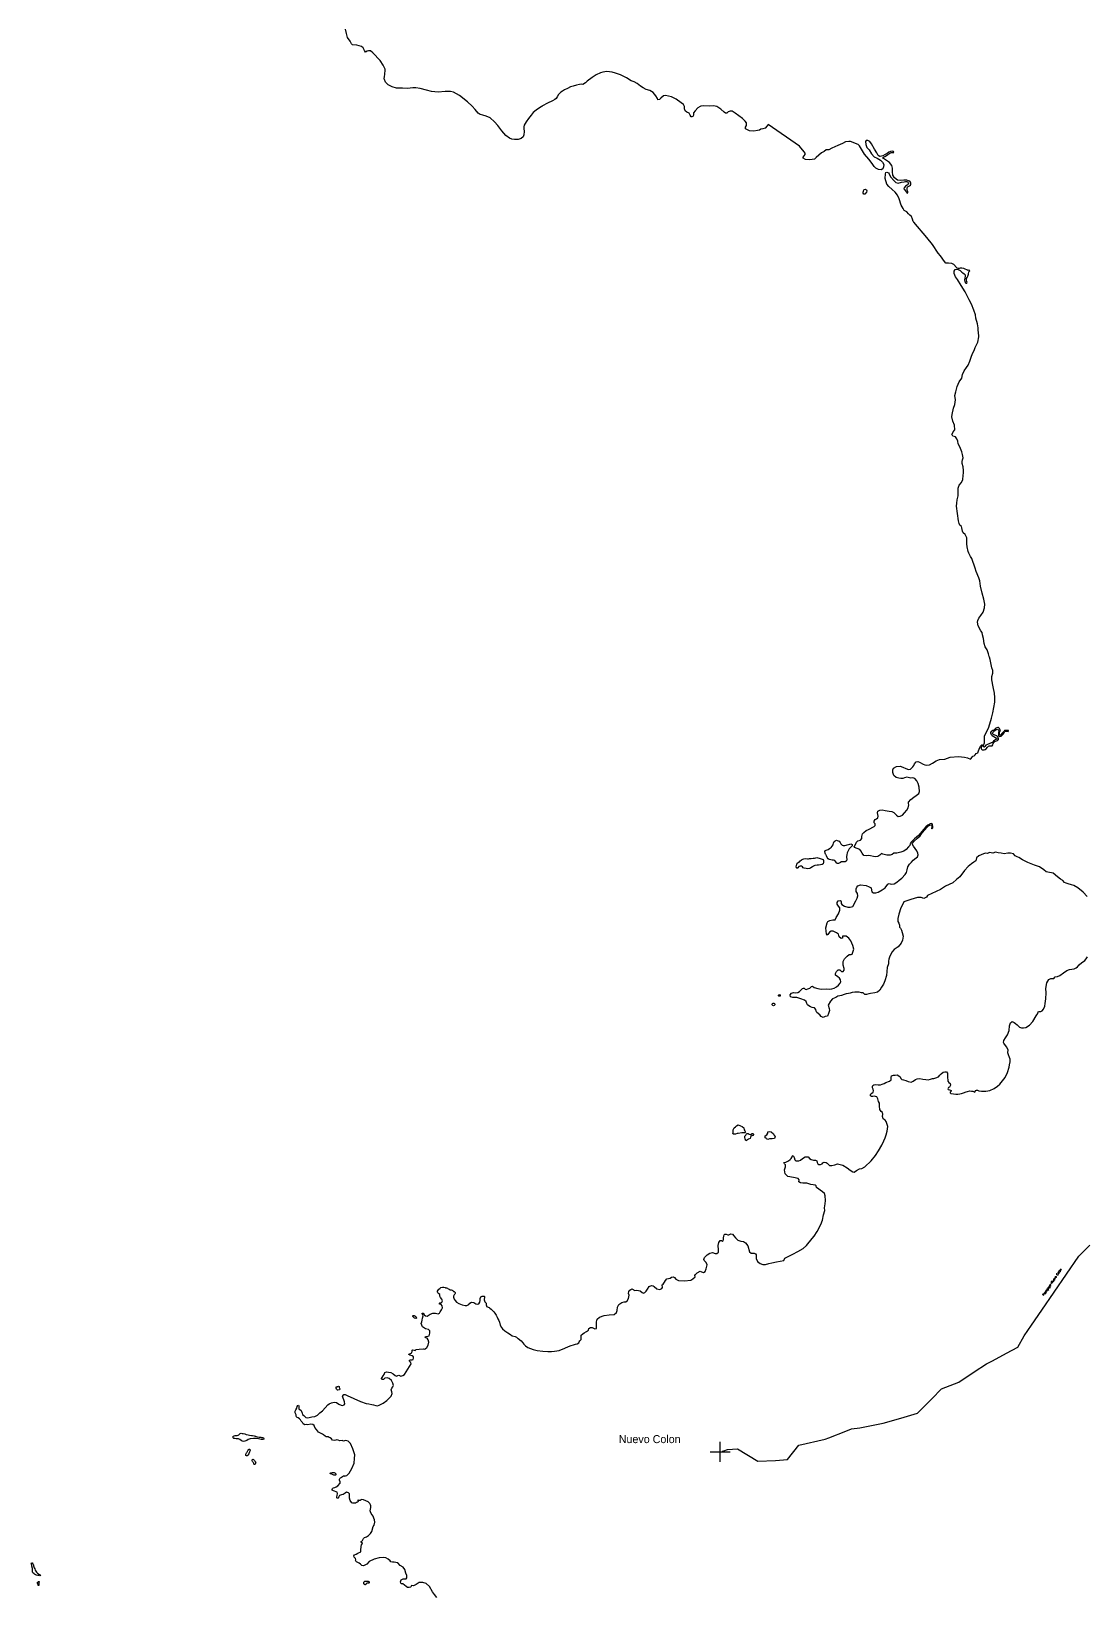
# Model space of a CAD drawing. Extents: x 283583 to 658922, y 889284 to 1241133.
# Drawn here: x 295043 to 321434, y 1158760 to 1197866 of the extents above; entities that cross this region are included whole.
import ezdxf
from ezdxf.enums import TextEntityAlignment as Align

# ---------------------------------------------------------------- set-up
doc = ezdxf.new("R2010")
doc.units = 0
doc.header["$MEASUREMENT"] = 0
for name, color, linetype in [('230 kV', 14, 'Continuous'), ('Circuito', 40, 'Continuous'), ('GUANACASTE', 7, 'Continuous'), ('Subestaciones', 7, 'Continuous')]:
    doc.layers.add(name, color=color, linetype=linetype)
doc.styles.add('COMPLEX', font='COMPLEX', dxfattribs={"height": 0.2})

# ---------------------------------------------------------------- blocks, each defined once
blk = doc.blocks.new('UNNAMED')
at = {"color": 0}
for p, q in [((-0.5, 0), (0.5, 0)), ((0, -0.5), (0, 0.5))]:
    blk.add_line(p, q, dxfattribs=at)

msp = doc.modelspace()

# ---------------------------------------------------------------- linework, layer by layer
at = {"layer": '230 kV'}
msp.add_lwpolyline([(312318, 1162371), (312364, 1162385), (312450, 1162419), (312704, 1162432), (313209, 1162121), (313650, 1162139), (313951, 1162168), (314232, 1162524), (314898, 1162676), (314984, 1162709), (315408, 1162875), (315556, 1162932), (315758, 1162954), (316013, 1163005), (316342, 1163070), (316785, 1163200), (317204, 1163322), (317561, 1163684), (317802, 1163928), (318233, 1164097), (318618, 1164354), (318931, 1164558), (319075, 1164634), (319430, 1164822), (319710, 1164970), (319873, 1165258), (320056, 1165525), (320313, 1165902), (321234, 1167252), (321510, 1167522)], dxfattribs=at)
at = {"layer": 'GUANACASTE', "color": 241, "ltscale": 0.8}
for points in [[(321442, 1176235), (321347, 1176345), (321212, 1176453), (321112, 1176512), (321052, 1176534), (320966, 1176552), (320919, 1176568), (320882, 1176589), (320837, 1176636), (320781, 1176674), (320707, 1176729), (320591, 1176825), (320458, 1176850), (320420, 1176854), (320361, 1176907), (320254, 1176979), (320129, 1177021), (319963, 1177086), (319827, 1177158), (319739, 1177213), (319696, 1177229), (319642, 1177253), (319601, 1177306), (319530, 1177318), (319458, 1177318), (319369, 1177307), (319292, 1177319), (319221, 1177331), (319155, 1177343), (319084, 1177325), (319007, 1177337), (318953, 1177313), (318906, 1177319), (318852, 1177301), (318733, 1177254), (318680, 1177206), (318662, 1177129), (318614, 1177100), (318555, 1177058), (318471, 1176987), (318382, 1176892), (318263, 1176731), (318174, 1176660), (318090, 1176583), (317900, 1176500), (317775, 1176411), (317454, 1176263), (317430, 1176221), (317359, 1176192), (317294, 1176210), (317204, 1176210), (317032, 1176162), (316860, 1176103), (316836, 1176050), (316788, 1175955), (316740, 1175794), (316711, 1175687), (316711, 1175610), (316740, 1175574), (316752, 1175521), (316754, 1175474), (316775, 1175450), (316806, 1175401), (316823, 1175342), (316841, 1175247), (316829, 1175146), (316793, 1175069), (316716, 1174980), (316621, 1174915), (316561, 1174849), (316501, 1174725), (316486, 1174672), (316481, 1174625), (316475, 1174556), (316448, 1174463), (316424, 1174267), (316388, 1174130), (316352, 1174047), (316305, 1173976), (316257, 1173893), (316203, 1173851), (316132, 1173834), (316031, 1173816), (315989, 1173804), (315930, 1173792), (315882, 1173792), (315847, 1173834), (315802, 1173831), (315744, 1173845), (315686, 1173850), (315633, 1173846), (315567, 1173837), (315521, 1173824), (315479, 1173816), (315418, 1173808), (315371, 1173789), (315304, 1173760), (315264, 1173757), (315211, 1173745), (315157, 1173710), (315080, 1173680), (315026, 1173621), (314973, 1173520), (314990, 1173437), (315002, 1173389), (314978, 1173312), (314949, 1173247), (314895, 1173235), (314842, 1173217), (314794, 1173241), (314764, 1173282), (314687, 1173342), (314666, 1173369), (314658, 1173417), (314624, 1173452), (314566, 1173467), (314531, 1173483), (314489, 1173502), (314455, 1173528), (314436, 1173566), (314415, 1173613), (314379, 1173651), (314289, 1173681), (314182, 1173711), (314087, 1173711), (314028, 1173729), (314022, 1173782), (314052, 1173824), (314099, 1173842), (314159, 1173830), (314212, 1173836), (314254, 1173865), (314325, 1173937), (314348, 1173951), (314367, 1173949), (314397, 1173925), (314421, 1173910), (314463, 1173931), (314513, 1173944), (314551, 1173990), (314581, 1173996), (314623, 1173966), (314712, 1173942), (314797, 1173921), (314935, 1173929), (314998, 1173925), (315058, 1173927), (315117, 1173944), (315178, 1173984), (315229, 1174024), (315270, 1174069), (315289, 1174105), (315274, 1174156), (315249, 1174194), (315211, 1174227), (315149, 1174272), (315151, 1174310), (315164, 1174327), (315176, 1174364), (315223, 1174405), (315259, 1174405), (315301, 1174363), (315348, 1174363), (315366, 1174393), (315372, 1174435), (315342, 1174518), (315348, 1174613), (315378, 1174684), (315444, 1174744), (315491, 1174785), (315545, 1174785), (315570, 1174800), (315607, 1174919), (315587, 1175011), (315539, 1175130), (315486, 1175201), (315420, 1175249), (315355, 1175249), (315325, 1175243), (315325, 1175196), (315290, 1175190), (315242, 1175231), (315224, 1175297), (315177, 1175332), (315094, 1175368), (315040, 1175368), (314999, 1175344), (314963, 1175285), (314933, 1175273), (314927, 1175309), (314921, 1175374), (314910, 1175457), (314945, 1175582), (314957, 1175612), (315011, 1175636), (315082, 1175653), (315147, 1175659), (315171, 1175713), (315231, 1175808), (315261, 1175897), (315261, 1175956), (315225, 1175998), (315190, 1176046), (315190, 1176087), (315219, 1176129), (315267, 1176141), (315285, 1176129), (315297, 1176105), (315291, 1176063), (315308, 1176039), (315374, 1175998), (315463, 1175968), (315516, 1175974), (315582, 1175992), (315659, 1176128), (315695, 1176194), (315707, 1176259), (315701, 1176312), (315671, 1176360), (315665, 1176431), (315689, 1176473), (315713, 1176509), (315778, 1176526), (315921, 1176514), (315998, 1176484), (316040, 1176455), (316052, 1176395), (316064, 1176354), (316105, 1176330), (316159, 1176330), (316218, 1176347), (316319, 1176407), (316391, 1176454), (316462, 1176543), (316493, 1176561), (316545, 1176549), (316622, 1176555), (316682, 1176597), (316747, 1176644), (316814, 1176699), (316896, 1176787), (316928, 1176837), (316946, 1176908), (316960, 1176982), (317003, 1177048), (317055, 1177096), (317092, 1177146), (317170, 1177208), (317203, 1177233), (317217, 1177281), (317214, 1177318), (317188, 1177381), (317105, 1177499), (317071, 1177552), (317080, 1177574), (317118, 1177619), (317202, 1177698), (317266, 1177758), (317320, 1177828), (317385, 1177902), (317433, 1177965), (317479, 1178004), (317514, 1178024), (317540, 1178028), (317559, 1178021), (317562, 1177982), (317551, 1177936), (317559, 1177928), (317583, 1177958), (317588, 1178000), (317579, 1178030), (317573, 1178052), (317553, 1178063), (317518, 1178058), (317462, 1178019), (317407, 1177976), (317357, 1177924), (317311, 1177865), (317272, 1177817), (317226, 1177765), (317179, 1177722), (317128, 1177683), (317081, 1177630), (317039, 1177591), (317027, 1177567), (317022, 1177559), (317008, 1177517), (316976, 1177477), (316918, 1177411), (316865, 1177374), (316790, 1177345), (316689, 1177322), (316611, 1177322), (316571, 1177292), (316523, 1177269), (316498, 1177274), (316439, 1177274), (316338, 1177298), (316302, 1177310), (316261, 1177269), (316213, 1177239), (316148, 1177233), (315987, 1177263), (315928, 1177257), (315863, 1177263), (315821, 1177323), (315785, 1177382), (315762, 1177412), (315690, 1177442), (315625, 1177466), (315619, 1177489), (315637, 1177507), (315679, 1177596), (315714, 1177632), (315780, 1177644), (315810, 1177685), (315809, 1177738), (315830, 1177804), (315862, 1177841), (315923, 1177887), (315981, 1177910), (316119, 1177988), (316146, 1178010), (316146, 1178058), (316119, 1178083), (316122, 1178124), (316146, 1178161), (316178, 1178177), (316212, 1178201), (316220, 1178246), (316202, 1178327), (316214, 1178368), (316262, 1178398), (316321, 1178404), (316393, 1178392), (316494, 1178368), (316559, 1178362), (316607, 1178338), (316678, 1178273), (316723, 1178242), (316768, 1178245), (316826, 1178271), (316879, 1178330), (316940, 1178393), (316972, 1178454), (316983, 1178528), (316975, 1178560), (316980, 1178599), (317038, 1178663), (317112, 1178721), (317173, 1178766), (317240, 1178814), (317249, 1178860), (317242, 1178975), (317221, 1179060), (317184, 1179131), (317139, 1179184), (317089, 1179205), (317034, 1179198), (317005, 1179208), (316933, 1179221), (316880, 1179208), (316835, 1179187), (316782, 1179187), (316732, 1179193), (316673, 1179212), (316614, 1179259), (316584, 1179337), (316584, 1179402), (316602, 1179443), (316679, 1179485), (316768, 1179497), (316838, 1179473), (316907, 1179436), (316981, 1179415), (317029, 1179425), (317089, 1179479), (317111, 1179510), (317125, 1179556), (317169, 1179605), (317214, 1179616), (317256, 1179597), (317341, 1179549), (317383, 1179533), (317439, 1179523), (317503, 1179533), (317577, 1179575), (317666, 1179632), (317755, 1179662), (317886, 1179674), (318017, 1179721), (318232, 1179742), (318378, 1179723), (318456, 1179707), (318527, 1179675), (318546, 1179685), (318561, 1179715), (318583, 1179744), (318617, 1179754), (318641, 1179783), (318666, 1179815), (318709, 1179829), (318716, 1179857), (318725, 1179878), (318741, 1179920), (318781, 1179997), (318814, 1180031), (318825, 1180026), (318820, 1180005), (318805, 1179986), (318793, 1179963), (318793, 1179938), (318801, 1179919), (318818, 1179906), (318841, 1179902), (318869, 1179902), (318896, 1179912), (318918, 1179933), (318949, 1179973), (318975, 1179997), (318996, 1180003), (319032, 1180001), (319072, 1180005), (319083, 1180028), (319096, 1180060), (319110, 1180085), (319140, 1180113), (319176, 1180132), (319199, 1180136), (319227, 1180164), (319225, 1180195), (319214, 1180214), (319200, 1180238), (319183, 1180257), (319161, 1180263), (319138, 1180274), (319113, 1180282), (319087, 1180297), (319081, 1180318), (319087, 1180342), (319109, 1180359), (319121, 1180373), (319140, 1180384), (319168, 1180409), (319198, 1180422), (319210, 1180416), (319227, 1180403), (319234, 1180377), (319229, 1180342), (319231, 1180301), (319231, 1180272), (319238, 1180250), (319253, 1180242), (319267, 1180246), (319291, 1180250), (319308, 1180263), (319327, 1180278), (319344, 1180297), (319363, 1180318), (319378, 1180343), (319386, 1180369), (319397, 1180373), (319422, 1180373), (319471, 1180367), (319481, 1180377), (319479, 1180388), (319443, 1180390), (319378, 1180386), (319369, 1180371), (319354, 1180354), (319331, 1180329), (319312, 1180312), (319295, 1180284), (319274, 1180272), (319255, 1180276), (319250, 1180291), (319255, 1180312), (319253, 1180333), (319261, 1180361), (319274, 1180388), (319268, 1180403), (319259, 1180416), (319253, 1180441), (319229, 1180460), (319210, 1180466), (319187, 1180458), (319162, 1180447), (319141, 1180431), (319126, 1180409), (319111, 1180392), (319090, 1180386), (319060, 1180371), (319043, 1180359), (319032, 1180335), (319032, 1180323), (319039, 1180306), (319047, 1180289), (319070, 1180263), (319092, 1180244), (319111, 1180236), (319136, 1180225), (319157, 1180215), (319178, 1180195), (319189, 1180181), (319183, 1180168), (319161, 1180166), (319134, 1180145), (319104, 1180121), (319083, 1180094), (319055, 1180079), (319041, 1180079), (319011, 1180060), (318949, 1180037), (318909, 1180018), (318890, 1179990), (318873, 1179973), (318858, 1179974), (318850, 1179990), (318846, 1180014), (318845, 1180015), (318856, 1180017), (318877, 1180076), (318874, 1180148), (318881, 1180254), (318935, 1180362), (318990, 1180474), (319056, 1180699), (319090, 1180832), (319136, 1181094), (319140, 1181210), (319128, 1181322), (319095, 1181480), (319058, 1181651), (319058, 1181734), (319083, 1181817), (319083, 1181884), (319058, 1181958), (319021, 1182162), (319000, 1182220), (318999, 1182222), (318996, 1182237), (318975, 1182308), (318946, 1182403), (318896, 1182478), (318867, 1182566), (318851, 1182686), (318830, 1182782), (318822, 1182840), (318789, 1182882), (318722, 1183002), (318706, 1183094), (318710, 1183140), (318739, 1183194), (318785, 1183260), (318843, 1183343), (318877, 1183451), (318889, 1183543), (318860, 1183672), (318819, 1183825), (318782, 1183996), (318765, 1184129), (318736, 1184204), (318670, 1184362), (318645, 1184449), (318562, 1184690), (318525, 1184740), (318488, 1184819), (318471, 1184861), (318446, 1184977), (318438, 1185056), (318438, 1185127), (318434, 1185206), (318392, 1185289), (318347, 1185331), (318326, 1185373), (318314, 1185452), (318301, 1185485), (318264, 1185518), (318247, 1185564), (318231, 1185630), (318206, 1185809), (318181, 1185996), (318186, 1186071), (318198, 1186158), (318223, 1186254), (318219, 1186354), (318223, 1186445), (318248, 1186524), (318303, 1186591), (318336, 1186665), (318348, 1186761), (318357, 1186832), (318353, 1186890), (318345, 1186977), (318320, 1187065), (318320, 1187110), (318332, 1187156), (318341, 1187206), (318332, 1187285), (318308, 1187356), (318258, 1187480), (318221, 1187555), (318208, 1187622), (318187, 1187680), (318150, 1187726), (318088, 1187743), (318063, 1187792), (318067, 1187797), (318096, 1187855), (318134, 1187905), (318130, 1188017), (318084, 1188117), (318063, 1188225), (318072, 1188283), (318105, 1188449), (318139, 1188541), (318155, 1188653), (318139, 1188765), (318160, 1188857), (318193, 1188985), (318247, 1189102), (318310, 1189193), (318331, 1189285), (318368, 1189380), (318427, 1189459), (318472, 1189517), (318514, 1189617), (318552, 1189746), (318589, 1189829), (318621, 1189886), (318647, 1189958), (318710, 1190091), (318735, 1190232), (318727, 1190357), (318722, 1190367), (318720, 1190452), (318699, 1190553), (318665, 1190698), (318651, 1190775), (318615, 1190893), (318551, 1191045), (318495, 1191155), (318398, 1191352), (318296, 1191513), (318205, 1191665), (318151, 1191725), (318118, 1191813), (318118, 1191867), (318147, 1191908), (318180, 1191921), (318182, 1191923), (318221, 1191910), (318269, 1191884), (318311, 1191847), (318340, 1191828), (318366, 1191804), (318374, 1191791), (318393, 1191775), (318393, 1191741), (318390, 1191693), (318377, 1191656), (318385, 1191606), (318414, 1191574), (318440, 1191571), (318446, 1191585), (318435, 1191611), (318427, 1191648), (318427, 1191690), (318446, 1191714), (318459, 1191746), (318475, 1191791), (318475, 1191806), (318486, 1191854), (318509, 1191881), (318483, 1191894), (318459, 1191889), (318433, 1191902), (318398, 1191918), (318364, 1191937), (318311, 1191945), (318271, 1191945), (318245, 1191939), (318216, 1191939), (318191, 1191948), (318180, 1191962), (318110, 1192037), (318060, 1192058), (317977, 1192066), (317910, 1192071), (317881, 1192108), (317781, 1192254), (317723, 1192320), (317574, 1192537), (317433, 1192711), (317113, 1193094), (317093, 1193114), (317078, 1193173), (317051, 1193233), (317015, 1193266), (316975, 1193299), (316935, 1193356), (316872, 1193386), (316842, 1193433), (316792, 1193519), (316746, 1193676), (316699, 1193769), (316643, 1193845), (316570, 1193915), (316487, 1193988), (316437, 1194045), (316394, 1194185), (316401, 1194305), (316414, 1194338), (316437, 1194348), (316474, 1194331), (316494, 1194301), (316530, 1194231), (316620, 1194128), (316660, 1194088), (316716, 1194071), (316803, 1194091), (316873, 1194104), (316899, 1194113), (316925, 1194115), (316950, 1194109), (316971, 1194081), (316974, 1194056), (316944, 1194022), (316904, 1193993), (316868, 1193957), (316865, 1193929), (316876, 1193914), (316895, 1193887), (316922, 1193849), (316944, 1193821), (316963, 1193827), (316961, 1193861), (316944, 1193893), (316942, 1193948), (316950, 1193967), (316971, 1193986), (316999, 1194001), (317029, 1194018), (317033, 1194043), (317033, 1194071), (317029, 1194092), (317012, 1194117), (316978, 1194128), (316938, 1194143), (316887, 1194147), (316868, 1194143), (316859, 1194144), (316780, 1194138), (316706, 1194145), (316630, 1194204), (316584, 1194271), (316577, 1194351), (316580, 1194441), (316561, 1194511), (316501, 1194584), (316351, 1194690), (316337, 1194698), (316337, 1194703), (316354, 1194717), (316388, 1194734), (316424, 1194764), (316460, 1194789), (316511, 1194821), (316547, 1194838), (316585, 1194834), (316608, 1194840), (316606, 1194859), (316570, 1194867), (316526, 1194865), (316483, 1194844), (316441, 1194815), (316392, 1194785), (316339, 1194753), (316271, 1194739), (316261, 1194739), (316218, 1194764), (316182, 1194827), (316125, 1194917), (316052, 1195050), (316013, 1195107), (315963, 1195137), (315919, 1195137), (315903, 1195107), (315909, 1195034), (315933, 1194957), (315992, 1194900), (316049, 1194801), (316119, 1194731), (316198, 1194691), (316275, 1194647), (316328, 1194597), (316358, 1194534), (316354, 1194474), (316334, 1194431), (316294, 1194401), (316225, 1194411), (316158, 1194445), (316115, 1194484), (316065, 1194558), (315982, 1194671), (315879, 1194791), (315756, 1195000), (315716, 1195037), (315650, 1195057), (315593, 1195087), (315530, 1195110), (315484, 1195114), (315404, 1195101), (315324, 1195058), (315214, 1195011), (315064, 1194948), (314988, 1194905), (314921, 1194902), (314868, 1194865), (314805, 1194829), (314735, 1194772), (314672, 1194712), (314638, 1194678), (314625, 1194669), (314512, 1194653), (314406, 1194663), (314346, 1194693), (314342, 1194723), (314392, 1194789), (314392, 1194816), (314369, 1194852), (314256, 1194998), (313471, 1195535), (313445, 1195502), (313395, 1195446), (313339, 1195429), (313282, 1195419), (313252, 1195396), (313206, 1195383), (313113, 1195366), (313006, 1195380), (312933, 1195410), (312900, 1195426), (312903, 1195470), (312927, 1195509), (312930, 1195543), (312923, 1195579), (312893, 1195616), (312824, 1195686), (312734, 1195756), (312643, 1195818), (312565, 1195872), (312515, 1195869), (312471, 1195853), (312431, 1195823), (312405, 1195816), (312368, 1195846), (312289, 1195923), (312182, 1195983), (312099, 1196003), (311993, 1195996), (311863, 1196006), (311783, 1195996), (311769, 1195987), (311766, 1195986), (311713, 1195953), (311643, 1195880), (311603, 1195827), (311600, 1195777), (311593, 1195744), (311563, 1195724), (311540, 1195727), (311520, 1195767), (311490, 1195821), (311437, 1195847), (311390, 1195881), (311377, 1195924), (311377, 1195990), (311354, 1196034), (311294, 1196077), (311165, 1196170), (311055, 1196224), (310899, 1196260), (310852, 1196254), (310789, 1196197), (310752, 1196161), (310712, 1196154), (310702, 1196184), (310659, 1196254), (310589, 1196334), (310510, 1196390), (310417, 1196414), (310340, 1196454), (310277, 1196497), (310195, 1196563), (310120, 1196606), (310044, 1196627), (309925, 1196704), (309775, 1196774), (309654, 1196821), (309567, 1196842), (309432, 1196863), (309334, 1196845), (309276, 1196828), (309170, 1196776), (309070, 1196708), (308945, 1196620), (308901, 1196577), (308831, 1196533), (308804, 1196544), (308753, 1196538), (308750, 1196536), (308672, 1196516), (308591, 1196493), (308526, 1196474), (308449, 1196435), (308376, 1196403), (308329, 1196367), (308288, 1196345), (308227, 1196284), (308193, 1196226), (308169, 1196184), (308138, 1196163), (308076, 1196131), (307953, 1196073), (307827, 1195999), (307807, 1195983), (307804, 1195982), (307664, 1195898), (307593, 1195834), (307541, 1195772), (307476, 1195685), (307418, 1195604), (307369, 1195523), (307356, 1195481), (307356, 1195436), (307366, 1195358), (307363, 1195277), (307340, 1195225), (307291, 1195183), (307217, 1195161), (307123, 1195161), (307058, 1195167), (307003, 1195193), (306909, 1195258), (306809, 1195375), (306706, 1195511), (306628, 1195605), (306521, 1195702), (306418, 1195748), (306337, 1195771), (306266, 1195790), (306217, 1195816), (306140, 1195913), (306065, 1195994), (305949, 1196101), (305751, 1196257), (305599, 1196345), (305522, 1196364), (305389, 1196358), (305214, 1196342), (305052, 1196358), (304926, 1196391), (304771, 1196440), (304657, 1196453), (304580, 1196453), (304447, 1196440), (304327, 1196443), (304175, 1196447), (304065, 1196476), (303971, 1196525), (303897, 1196593), (303874, 1196658), (303866, 1196681), (303874, 1196735), (303887, 1196784), (303881, 1196826), (303894, 1196865), (303894, 1196923), (303842, 1197020), (303764, 1197134), (303583, 1197328), (303525, 1197377), (303473, 1197380), (303441, 1197367), (303399, 1197348), (303373, 1197383), (303341, 1197452), (303299, 1197484), (303182, 1197516), (303079, 1197530), (303049, 1197556), (303014, 1197620), (302949, 1197714), (302927, 1197811), (302898, 1197918)], [(305184, 1158717), (305127, 1158791), (305078, 1158861), (304999, 1158990), (304919, 1159064), (304830, 1159094), (304746, 1159094), (304670, 1159044), (304598, 1159006), (304554, 1159014), (304545, 1158993), (304528, 1158976), (304488, 1158965), (304450, 1158968), (304416, 1158993), (304378, 1159027), (304335, 1159061), (304302, 1159061), (304284, 1159075), (304274, 1159110), (304280, 1159132), (304295, 1159160), (304340, 1159184), (304420, 1159184), (304431, 1159207), (304435, 1159266), (304412, 1159328), (304382, 1159412), (304339, 1159472), (304270, 1159517), (304210, 1159581), (304162, 1159593), (304116, 1159603), (304076, 1159595), (304035, 1159605), (304017, 1159631), (303967, 1159676), (303912, 1159711), (303848, 1159716), (303744, 1159706), (303615, 1159676), (303495, 1159617), (303430, 1159551), (303385, 1159523), (303351, 1159507), (303305, 1159519), (303275, 1159545), (303242, 1159577), (303207, 1159594), (303178, 1159611), (303155, 1159623), (303148, 1159644), (303159, 1159661), (303148, 1159687), (303116, 1159723), (303110, 1159755), (303123, 1159781), (303165, 1159801), (303210, 1159822), (303280, 1159860), (303284, 1159901), (303290, 1159989), (303303, 1160032), (303320, 1160057), (303322, 1160080), (303288, 1160091), (303282, 1160104), (303299, 1160116), (303322, 1160142), (303352, 1160188), (303373, 1160214), (303424, 1160231), (303477, 1160262), (303524, 1160313), (303561, 1160366), (303594, 1160493), (303613, 1160521), (303632, 1160595), (303626, 1160656), (303609, 1160701), (303592, 1160749), (303564, 1160785), (303543, 1160819), (303526, 1160857), (303520, 1160881), (303522, 1160925), (303537, 1160965), (303537, 1161003), (303524, 1161029), (303505, 1161063), (303467, 1161106), (303353, 1161156), (303298, 1161169), (303289, 1161156), (303266, 1161139), (303243, 1161139), (303224, 1161152), (303201, 1161139), (303215, 1161116), (303207, 1161101), (303173, 1161091), (303152, 1161074), (303101, 1161070), (303084, 1161070), (303055, 1161086), (303014, 1161137), (302997, 1161199), (303002, 1161262), (303000, 1161309), (302971, 1161335), (302923, 1161345), (302888, 1161323), (302839, 1161294), (302803, 1161284), (302754, 1161263), (302735, 1161235), (302707, 1161195), (302690, 1161189), (302682, 1161206), (302684, 1161235), (302695, 1161269), (302697, 1161314), (302688, 1161345), (302599, 1161380), (302568, 1161399), (302566, 1161419), (302571, 1161440), (302580, 1161452), (302601, 1161453), (302631, 1161468), (302647, 1161477), (302667, 1161479), (302709, 1161504), (302764, 1161570), (302765, 1161608), (302751, 1161652), (302752, 1161673), (302761, 1161694), (302774, 1161708), (302791, 1161712), (302796, 1161723), (302812, 1161724), (302824, 1161739), (302835, 1161741), (302838, 1161753), (302874, 1161753), (302885, 1161749), (302897, 1161757), (302935, 1161763), (302994, 1161827), (303058, 1161944), (303114, 1162074), (303128, 1162187), (303131, 1162280), (303086, 1162431), (303022, 1162569), (302964, 1162622), (302901, 1162638), (302853, 1162622), (302813, 1162643), (302758, 1162635), (302720, 1162648), (302687, 1162661), (302662, 1162652), (302615, 1162643), (302572, 1162649), (302549, 1162678), (302514, 1162709), (302493, 1162717), (302467, 1162728), (302419, 1162731), (302393, 1162749), (302348, 1162785), (302322, 1162801), (302279, 1162824), (302229, 1162850), (302199, 1162882), (302173, 1162911), (302136, 1162961), (302115, 1163014), (302083, 1163043), (302030, 1163051), (301961, 1163033), (301924, 1163036), (301885, 1163033), (301845, 1163057), (301821, 1163094), (301795, 1163126), (301776, 1163155), (301747, 1163184), (301713, 1163205), (301689, 1163213), (301676, 1163229), (301668, 1163258), (301663, 1163279), (301652, 1163314), (301639, 1163335), (301638, 1163374), (301661, 1163409), (301680, 1163448), (301693, 1163493), (301706, 1163519), (301729, 1163522), (301735, 1163496), (301735, 1163435), (301790, 1163388), (301819, 1163322), (301829, 1163290), (301858, 1163263), (301911, 1163218), (301961, 1163208), (302058, 1163228), (302135, 1163244), (302197, 1163273), (302258, 1163328), (302326, 1163382), (302459, 1163531), (302495, 1163557), (302550, 1163580), (302618, 1163596), (302677, 1163588), (302735, 1163551), (302788, 1163522), (302827, 1163519), (302863, 1163531), (302886, 1163556), (302878, 1163606), (302862, 1163654), (302844, 1163702), (302828, 1163750), (302831, 1163760), (302857, 1163786), (302892, 1163789), (302944, 1163766), (303105, 1163692), (303277, 1163617), (303416, 1163566), (303487, 1163553), (303555, 1163540), (303603, 1163533), (303658, 1163514), (303700, 1163507), (303745, 1163520), (303839, 1163572), (303930, 1163639), (304040, 1163749), (304069, 1163817), (304061, 1163857), (304046, 1163904), (304056, 1163949), (304082, 1163982), (304099, 1164018), (304085, 1164076), (304048, 1164142), (303993, 1164187), (303943, 1164203), (303887, 1164196), (303847, 1164169), (303811, 1164163), (303804, 1164186), (303814, 1164211), (303840, 1164260), (303863, 1164288), (303882, 1164338), (303922, 1164357), (303977, 1164346), (304033, 1164341), (304096, 1164304), (304138, 1164269), (304178, 1164248), (304211, 1164263), (304234, 1164276), (304263, 1164259), (304286, 1164250), (304331, 1164266), (304373, 1164292), (304460, 1164421), (304541, 1164560), (304535, 1164586), (304509, 1164605), (304503, 1164628), (304503, 1164647), (304525, 1164660), (304571, 1164660), (304590, 1164669), (304603, 1164702), (304600, 1164728), (304571, 1164754), (304512, 1164773), (304487, 1164786), (304487, 1164802), (304500, 1164809), (304529, 1164812), (304561, 1164834), (304571, 1164873), (304564, 1164899), (304574, 1164909), (304616, 1164902), (304645, 1164886), (304668, 1164912), (304745, 1164921), (304842, 1164928), (304863, 1164927), (304891, 1164934), (304933, 1164966), (304968, 1165020), (304981, 1165097), (304963, 1165160), (304939, 1165198), (304910, 1165206), (304891, 1165232), (304914, 1165244), (304956, 1165251), (304989, 1165256), (305013, 1165322), (305011, 1165380), (304974, 1165412), (304898, 1165435), (304828, 1165484), (304807, 1165523), (304796, 1165566), (304807, 1165606), (304814, 1165645), (304824, 1165697), (304843, 1165755), (304821, 1165807), (304821, 1165826), (304840, 1165826), (304866, 1165784), (304901, 1165755), (304940, 1165752), (304966, 1165768), (305018, 1165797), (305082, 1165823), (305153, 1165823), (305218, 1165810), (305252, 1165827), (305270, 1165856), (305299, 1165910), (305324, 1165959), (305321, 1166007), (305292, 1166039), (305250, 1166052), (305247, 1166066), (305250, 1166074), (305260, 1166081), (305287, 1166084), (305313, 1166100), (305326, 1166132), (305313, 1166174), (305274, 1166214), (305255, 1166248), (305255, 1166288), (305229, 1166314), (305210, 1166330), (305197, 1166346), (305203, 1166375), (305238, 1166424), (305263, 1166442), (305287, 1166466), (305329, 1166472), (305360, 1166473), (305389, 1166463), (305399, 1166456), (305425, 1166458), (305447, 1166447), (305471, 1166435), (305491, 1166425), (305503, 1166415), (305510, 1166407), (305526, 1166405), (305543, 1166403), (305565, 1166394), (305581, 1166386), (305593, 1166375), (305598, 1166365), (305607, 1166362), (305618, 1166363), (305625, 1166356), (305633, 1166354), (305640, 1166333), (305639, 1166318), (305634, 1166299), (305617, 1166283), (305604, 1166249), (305602, 1166219), (305615, 1166174), (305639, 1166136), (305678, 1166099), (305737, 1166065), (305821, 1166030), (305890, 1166014), (305935, 1166012), (305981, 1166038), (306010, 1166074), (306054, 1166094), (306107, 1166088), (306159, 1166054), (306192, 1166048), (306233, 1166057), (306256, 1166099), (306266, 1166141), (306266, 1166193), (306282, 1166229), (306314, 1166245), (306338, 1166247), (306364, 1166249), (306378, 1166239), (306378, 1166218), (306375, 1166194), (306367, 1166184), (306364, 1166172), (306368, 1166156), (306376, 1166132), (306386, 1166109), (306404, 1166088), (306414, 1166072), (306419, 1166051), (306420, 1166030), (306422, 1166010), (306429, 1165993), (306448, 1165979), (306467, 1165969), (306489, 1165962), (306512, 1165951), (306542, 1165924), (306566, 1165902), (306610, 1165855), (306634, 1165827), (306667, 1165774), (306694, 1165721), (306710, 1165685), (306733, 1165636), (306748, 1165594), (306771, 1165521), (306804, 1165468), (306828, 1165435), (306882, 1165383), (306956, 1165328), (307027, 1165287), (307067, 1165259), (307139, 1165237), (307176, 1165220), (307205, 1165200), (307220, 1165187), (307292, 1165131), (307331, 1165079), (307360, 1165049), (307387, 1165022), (307405, 1165003), (307458, 1164965), (307591, 1164917), (307692, 1164891), (307834, 1164877), (307960, 1164866), (308051, 1164863), (308123, 1164874), (308242, 1164888), (308387, 1164945), (308480, 1164987), (308544, 1165011), (308597, 1165035), (308647, 1165045), (308693, 1165059), (308736, 1165078), (308741, 1165109), (308762, 1165131), (308791, 1165168), (308792, 1165221), (308797, 1165271), (308837, 1165310), (308866, 1165334), (308927, 1165366), (308974, 1165400), (308988, 1165437), (309025, 1165461), (309068, 1165467), (309098, 1165449), (309133, 1165435), (309176, 1165440), (309176, 1165522), (309178, 1165609), (309192, 1165673), (309250, 1165720), (309366, 1165763), (309491, 1165781), (309618, 1165791), (309679, 1165842), (309695, 1165889), (309703, 1165969), (309737, 1166037), (309812, 1166093), (309867, 1166109), (309907, 1166106), (309947, 1166132), (309978, 1166191), (309992, 1166273), (309978, 1166318), (309981, 1166368), (310010, 1166402), (310056, 1166429), (310132, 1166392), (310182, 1166394), (310269, 1166381), (310315, 1166338), (310349, 1166323), (310386, 1166336), (310415, 1166370), (310450, 1166426), (310490, 1166487), (310549, 1166518), (310596, 1166506), (310620, 1166488), (310688, 1166433), (310759, 1166412), (310807, 1166436), (310826, 1166465), (310818, 1166529), (310847, 1166550), (310876, 1166595), (310905, 1166642), (310932, 1166685), (310977, 1166690), (311016, 1166700), (311048, 1166724), (311090, 1166731), (311126, 1166713), (311162, 1166674), (311228, 1166639), (311379, 1166628), (311535, 1166652), (311588, 1166684), (311641, 1166731), (311639, 1166761), (311652, 1166792), (311697, 1166832), (311766, 1166872), (311805, 1166858), (311848, 1166842), (311895, 1166866), (311919, 1166930), (311943, 1167033), (311922, 1167086), (311867, 1167139), (311859, 1167168), (311877, 1167218), (311944, 1167279), (312007, 1167319), (312077, 1167342), (312142, 1167313), (312184, 1167318), (312224, 1167347), (312224, 1167408), (312219, 1167517), (312232, 1167591), (312272, 1167641), (312301, 1167640), (312328, 1167626), (312346, 1167634), (312354, 1167668), (312349, 1167710), (312357, 1167749), (312366, 1167779), (312381, 1167794), (312415, 1167796), (312457, 1167785), (312489, 1167785), (312537, 1167806), (312574, 1167794), (312607, 1167757), (312654, 1167704), (312714, 1167650), (312783, 1167626), (312850, 1167615), (312904, 1167579), (312957, 1167507), (313005, 1167359), (313045, 1167319), (313117, 1167323), (313153, 1167305), (313171, 1167281), (313171, 1167192), (313200, 1167115), (313266, 1167067), (313335, 1167043), (313398, 1167041), (313482, 1167067), (313560, 1167084), (313675, 1167105), (313768, 1167124), (313859, 1167139), (313882, 1167196), (313982, 1167246), (314085, 1167301), (314212, 1167364), (314343, 1167440), (314429, 1167518), (314569, 1167686), (314620, 1167748), (314692, 1167862), (314783, 1168040), (314824, 1168147), (314856, 1168282), (314883, 1168390), (314880, 1168459), (314894, 1168560), (314902, 1168637), (314896, 1168755), (314875, 1168811), (314831, 1168855), (314676, 1168962), (314666, 1169002), (314641, 1169021), (314593, 1169027), (314534, 1169039), (314436, 1169076), (314336, 1169071), (314277, 1169079), (314237, 1169105), (314246, 1169153), (314219, 1169188), (314106, 1169218), (313958, 1169242), (313892, 1169307), (313880, 1169408), (313904, 1169480), (313904, 1169533), (313881, 1169557), (313857, 1169593), (313907, 1169598), (313979, 1169635), (314016, 1169664), (314042, 1169691), (314072, 1169730), (314074, 1169754), (314093, 1169762), (314109, 1169735), (314119, 1169711), (314136, 1169658), (314161, 1169630), (314233, 1169627), (314278, 1169648), (314326, 1169690), (314395, 1169727), (314469, 1169729), (314505, 1169693), (314546, 1169663), (314601, 1169648), (314653, 1169651), (314689, 1169633), (314695, 1169586), (314713, 1169556), (314739, 1169537), (314778, 1169537), (314815, 1169555), (314839, 1169584), (314871, 1169598), (314919, 1169592), (314944, 1169574), (314968, 1169544), (315006, 1169515), (315061, 1169515), (315138, 1169534), (315202, 1169552), (315271, 1169543), (315337, 1169520), (315444, 1169454), (315515, 1169395), (315586, 1169353), (315622, 1169350), (315678, 1169390), (315752, 1169435), (315808, 1169440), (315887, 1169482), (316040, 1169628), (316150, 1169768), (316226, 1169877), (316315, 1170019), (316362, 1170129), (316392, 1170210), (316423, 1170284), (316447, 1170374), (316460, 1170488), (316447, 1170541), (316423, 1170612), (316397, 1170647), (316342, 1170683), (316325, 1170737), (316337, 1170796), (316331, 1170838), (316295, 1170862), (316259, 1170915), (316256, 1171001), (316249, 1171070), (316230, 1171118), (316212, 1171177), (316183, 1171230), (316156, 1171237), (316133, 1171248), (316088, 1171237), (316053, 1171240), (316029, 1171258), (316027, 1171288), (316032, 1171306), (316064, 1171325), (316093, 1171351), (316104, 1171380), (316090, 1171422), (316077, 1171457), (316080, 1171491), (316088, 1171515), (316114, 1171534), (316144, 1171541), (316215, 1171531), (316278, 1171527), (316321, 1171544), (316371, 1171560), (316415, 1171593), (316504, 1171623), (316546, 1171657), (316546, 1171711), (316551, 1171753), (316604, 1171774), (316647, 1171776), (316694, 1171783), (316737, 1171758), (316771, 1171729), (316783, 1171693), (316813, 1171662), (316849, 1171653), (316914, 1171636), (316973, 1171610), (317041, 1171600), (317098, 1171622), (317153, 1171668), (317196, 1171682), (317265, 1171693), (317336, 1171675), (317407, 1171663), (317467, 1171656), (317528, 1171675), (317577, 1171690), (317613, 1171691), (317663, 1171709), (317724, 1171733), (317760, 1171774), (317795, 1171802), (317846, 1171844), (317883, 1171857), (317931, 1171858), (317954, 1171823), (317954, 1171740), (317960, 1171621), (317990, 1171585), (318019, 1171561), (318031, 1171525), (318019, 1171502), (318002, 1171476), (317978, 1171460), (317962, 1171428), (317970, 1171412), (317999, 1171402), (318031, 1171399), (318044, 1171386), (318044, 1171370), (318017, 1171349), (318017, 1171330), (318037, 1171317), (318102, 1171305), (318160, 1171298), (318213, 1171298), (318261, 1171306), (318303, 1171311), (318356, 1171327), (318416, 1171356), (318451, 1171367), (318512, 1171383), (318554, 1171376), (318590, 1171370), (318634, 1171345), (318653, 1171385), (318674, 1171401), (318703, 1171398), (318740, 1171377), (318806, 1171369), (318915, 1171374), (319010, 1171393), (319120, 1171441), (319207, 1171496), (319258, 1171549), (319332, 1171629), (319392, 1171714), (319455, 1171842), (319494, 1171970), (319505, 1172027), (319521, 1172104), (319522, 1172173), (319506, 1172213), (319482, 1172279), (319459, 1172332), (319470, 1172409), (319429, 1172481), (319358, 1172576), (319353, 1172587), (319364, 1172641), (319405, 1172707), (319453, 1172784), (319495, 1172891), (319501, 1173004), (319525, 1173081), (319566, 1173111), (319620, 1173093), (319650, 1173063), (319697, 1173027), (319750, 1172974), (319804, 1172956), (319857, 1172956), (319911, 1172968), (320000, 1173021), (320083, 1173116), (320173, 1173253), (320187, 1173283), (320208, 1173316), (320220, 1173354), (320248, 1173368), (320290, 1173368), (320320, 1173384), (320354, 1173421), (320387, 1173493), (320391, 1173564), (320415, 1173683), (320423, 1173829), (320411, 1173936), (320435, 1174084), (320489, 1174161), (320536, 1174185), (320608, 1174185), (320649, 1174227), (320703, 1174238), (320762, 1174262), (320857, 1174330), (320935, 1174387), (321001, 1174413), (321119, 1174434), (321167, 1174452), (321205, 1174479), (321246, 1174527), (321310, 1174588), (321357, 1174612), (321387, 1174642), (321422, 1174683), (321452, 1174731)]]:
    msp.add_lwpolyline(points, dxfattribs=at)
at = {"layer": 'GUANACASTE', "color": 241}
for points in [[(315860, 1193901), (315878, 1193914), (315902, 1193919), (315926, 1193904), (315934, 1193874), (315931, 1193845), (315884, 1193792), (315857, 1193798), (315844, 1193822), (315841, 1193845), (315849, 1193872)], [(315177, 1177646), (315195, 1177641), (315246, 1177618), (315271, 1177586), (315288, 1177556), (315305, 1177537), (315318, 1177522), (315348, 1177514), (315388, 1177516), (315420, 1177520), (315447, 1177530), (315477, 1177541), (315509, 1177547), (315536, 1177552), (315555, 1177543), (315566, 1177535), (315568, 1177507), (315547, 1177480), (315521, 1177454), (315494, 1177429), (315468, 1177382), (315445, 1177329), (315432, 1177283), (315428, 1177240), (315430, 1177211), (315432, 1177171), (315430, 1177132), (315421, 1177120), (315398, 1177105), (315375, 1177101), (315349, 1177107), (315326, 1177109), (315309, 1177105), (315288, 1177101), (315275, 1177092), (315248, 1177075), (315224, 1177065), (315195, 1177061), (315176, 1177080), (315159, 1177107), (315138, 1177137), (315102, 1177145), (315070, 1177148), (315032, 1177158), (314996, 1177163), (314966, 1177184), (314945, 1177213), (314926, 1177254), (314913, 1177290), (314903, 1177296), (314890, 1177321), (314886, 1177362), (314901, 1177387), (314922, 1177396), (314945, 1177402), (314966, 1177417), (315002, 1177436), (315038, 1177457), (315048, 1177463), (315098, 1177533), (315096, 1177541), (315100, 1177571), (315111, 1177596), (315123, 1177613), (315148, 1177634)], [(314840, 1177166), (314855, 1177136), (314855, 1177088), (314842, 1177056), (314815, 1177039), (314779, 1177026), (314728, 1177022), (314692, 1177018), (314637, 1177012), (314601, 1176995), (314579, 1176980), (314537, 1176959), (314507, 1176942), (314457, 1176933), (314416, 1176936), (314370, 1176948), (314342, 1176955), (314327, 1176978), (314300, 1176995), (314266, 1176993), (314236, 1176985), (314213, 1176957), (314186, 1176942), (314173, 1176959), (314171, 1176982), (314175, 1177016), (314188, 1177046), (314213, 1177076), (314245, 1177097), (314261, 1177121), (314303, 1177153), (314339, 1177170), (314357, 1177179), (314410, 1177185), (314450, 1177179), (314474, 1177179), (314506, 1177185), (314548, 1177187), (314590, 1177194), (314630, 1177196), (314662, 1177206), (314688, 1177213), (314713, 1177204), (314741, 1177196), (314772, 1177187), (314791, 1177181), (314817, 1177174)], [(313611, 1173570), (313626, 1173560), (313632, 1173547), (313634, 1173531), (313619, 1173514), (313603, 1173507), (313586, 1173510), (313573, 1173520), (313568, 1173532), (313569, 1173548), (313580, 1173562), (313597, 1173571), (313597, 1173571)], [(313732, 1173749), (313729, 1173756), (313727, 1173769), (313732, 1173777), (313741, 1173783), (313756, 1173784), (313756, 1173785), (313766, 1173780), (313771, 1173771), (313772, 1173760), (313767, 1173751), (313756, 1173744), (313742, 1173744), (313734, 1173746)], [(312718, 1170527), (312773, 1170510), (312820, 1170487), (312858, 1170453), (312868, 1170408), (312885, 1170379), (312898, 1170351), (312894, 1170332), (312813, 1170332), (312716, 1170315), (312693, 1170313), (312650, 1170294), (312597, 1170296), (312587, 1170311), (312593, 1170343), (312593, 1170404), (312621, 1170455), (312648, 1170483), (312680, 1170506)], [(313027, 1170292), (313067, 1170311), (313097, 1170317), (313106, 1170292), (313089, 1170266), (313063, 1170260), (313038, 1170241), (313029, 1170220), (313021, 1170192), (312978, 1170171), (312927, 1170143), (312911, 1170135), (312894, 1170177), (312889, 1170218), (312889, 1170245), (312909, 1170275), (312928, 1170302), (312947, 1170317), (312968, 1170313), (312991, 1170296), (313016, 1170293)], [(313641, 1170246), (313624, 1170191), (313571, 1170185), (313506, 1170183), (313461, 1170166), (313427, 1170177), (313415, 1170198), (313393, 1170206), (313393, 1170223), (313391, 1170253), (313432, 1170278), (313461, 1170319), (313457, 1170355), (313499, 1170363), (313542, 1170352), (313605, 1170310), (313609, 1170285)], [(304668, 1165719), (304672, 1165702), (304657, 1165693), (304627, 1165700), (304599, 1165719), (304581, 1165741), (304581, 1165759), (304596, 1165763), (304614, 1165763), (304631, 1165756), (304655, 1165737)], [(302738, 1163990), (302738, 1163982), (302743, 1163966), (302754, 1163951), (302759, 1163932), (302748, 1163908), (302709, 1163895), (302696, 1163900), (302685, 1163914), (302672, 1163927), (302669, 1163951), (302669, 1163969), (302682, 1163990), (302698, 1163982), (302706, 1163993), (302727, 1163996)], [(300161, 1162764), (300194, 1162762), (300214, 1162770), (300236, 1162784), (300249, 1162802), (300267, 1162818), (300288, 1162824), (300317, 1162818), (300343, 1162813), (300380, 1162804), (300414, 1162790), (300464, 1162781), (300501, 1162774), (300547, 1162769), (300572, 1162763), (300617, 1162753), (300641, 1162748), (300645, 1162748), (300652, 1162746), (300689, 1162736), (300744, 1162726), (300783, 1162722), (300802, 1162716), (300826, 1162716), (300850, 1162706), (300861, 1162689), (300855, 1162673), (300831, 1162664), (300790, 1162667), (300756, 1162673), (300721, 1162684), (300675, 1162692), (300600, 1162692), (300517, 1162684), (300470, 1162664), (300437, 1162643), (300385, 1162626), (300348, 1162617), (300319, 1162624), (300290, 1162640), (300260, 1162665), (300223, 1162682), (300189, 1162684), (300168, 1162684), (300129, 1162690), (300106, 1162694), (300089, 1162710), (300084, 1162729), (300098, 1162751), (300116, 1162761), (300141, 1162764)], [(300506, 1162422), (300511, 1162412), (300514, 1162401), (300512, 1162373), (300502, 1162354), (300493, 1162332), (300481, 1162305), (300461, 1162272), (300438, 1162257), (300423, 1162257), (300411, 1162264), (300409, 1162281), (300411, 1162296), (300415, 1162315), (300423, 1162329), (300430, 1162344), (300439, 1162354), (300446, 1162362), (300451, 1162375), (300458, 1162387), (300463, 1162398), (300469, 1162410), (300484, 1162419), (300484, 1162421), (300490, 1162423), (300501, 1162424)], [(300586, 1162172), (300598, 1162167), (300611, 1162156), (300626, 1162143), (300637, 1162126), (300646, 1162109), (300653, 1162096), (300654, 1162081), (300650, 1162071), (300646, 1162062), (300640, 1162051), (300632, 1162044), (300623, 1162043), (300612, 1162049), (300605, 1162059), (300604, 1162066), (300604, 1162071), (300602, 1162080), (300595, 1162092), (300583, 1162105), (300573, 1162117), (300568, 1162134), (300566, 1162153), (300571, 1162165)], [(302612, 1161775), (302595, 1161781), (302579, 1161789), (302555, 1161798), (302540, 1161806), (302525, 1161811), (302519, 1161817), (302520, 1161822), (302531, 1161828), (302555, 1161834), (302577, 1161837), (302591, 1161839), (302607, 1161839), (302617, 1161837), (302631, 1161828), (302633, 1161830), (302642, 1161822), (302647, 1161816), (302656, 1161807), (302659, 1161796), (302658, 1161786), (302652, 1161776), (302630, 1161772)], [(295252, 1159289), (295265, 1159279), (295270, 1159267), (295258, 1159261), (295244, 1159262), (295224, 1159263), (295206, 1159265), (295173, 1159275), (295145, 1159286), (295122, 1159301), (295104, 1159315), (295084, 1159334), (295073, 1159360), (295072, 1159388), (295074, 1159413), (295073, 1159439), (295069, 1159463), (295068, 1159476), (295061, 1159503), (295055, 1159526), (295046, 1159551), (295043, 1159569), (295049, 1159581), (295061, 1159583), (295070, 1159579), (295077, 1159565), (295078, 1159560), (295087, 1159545), (295095, 1159530), (295102, 1159504), (295117, 1159461), (295128, 1159430), (295139, 1159401), (295155, 1159372), (295176, 1159345), (295195, 1159322), (295224, 1159304), (295248, 1159292)], [(295232, 1159116), (295235, 1159117), (295238, 1159112), (295238, 1159100), (295235, 1159091), (295231, 1159084), (295230, 1159070), (295231, 1159064), (295232, 1159056), (295232, 1159048), (295233, 1159039), (295230, 1159027), (295225, 1159015), (295222, 1159010), (295217, 1159027), (295214, 1159038), (295213, 1159039), (295208, 1159048), (295203, 1159056), (295201, 1159065), (295198, 1159074), (295197, 1159086), (295200, 1159096), (295207, 1159103), (295217, 1159111), (295227, 1159115)], [(303367, 1159107), (303375, 1159114), (303386, 1159120), (303396, 1159122), (303413, 1159122), (303424, 1159121), (303433, 1159120), (303447, 1159120), (303447, 1159121), (303454, 1159120), (303461, 1159120), (303468, 1159120), (303477, 1159119), (303484, 1159115), (303489, 1159110), (303492, 1159102), (303492, 1159093), (303491, 1159087), (303490, 1159080), (303486, 1159075), (303482, 1159072), (303471, 1159071), (303454, 1159072), (303435, 1159071), (303423, 1159067), (303413, 1159061), (303410, 1159051), (303408, 1159043), (303404, 1159037), (303398, 1159034), (303391, 1159034), (303381, 1159037), (303372, 1159042), (303367, 1159050), (303362, 1159060), (303358, 1159071), (303357, 1159089), (303361, 1159099)]]:
    msp.add_lwpolyline(points, close=True, dxfattribs=at)

# ---------------------------------------------------------------- block references
at = {"layer": 'Subestaciones', "color": 151, "xscale": 500, "yscale": 500, "zscale": 1302.938314}
msp.add_blockref('UNNAMED', (312270, 1162354), dxfattribs=at)

# ---------------------------------------------------------------- texts
at = {"layer": 'Circuito', "style": 'COMPLEX'}
msp.add_text('Papagayo-Nuevo Colón', height=50, rotation=55.6887, dxfattribs=at).set_placement((320586, 1166584), align=Align.CENTER)
at = {"layer": 'Subestaciones', "color": 30}
msp.add_text('Nuevo Colon', height=200, dxfattribs=at).set_placement((309733, 1162575))

doc.saveas('drawing.dxf')
